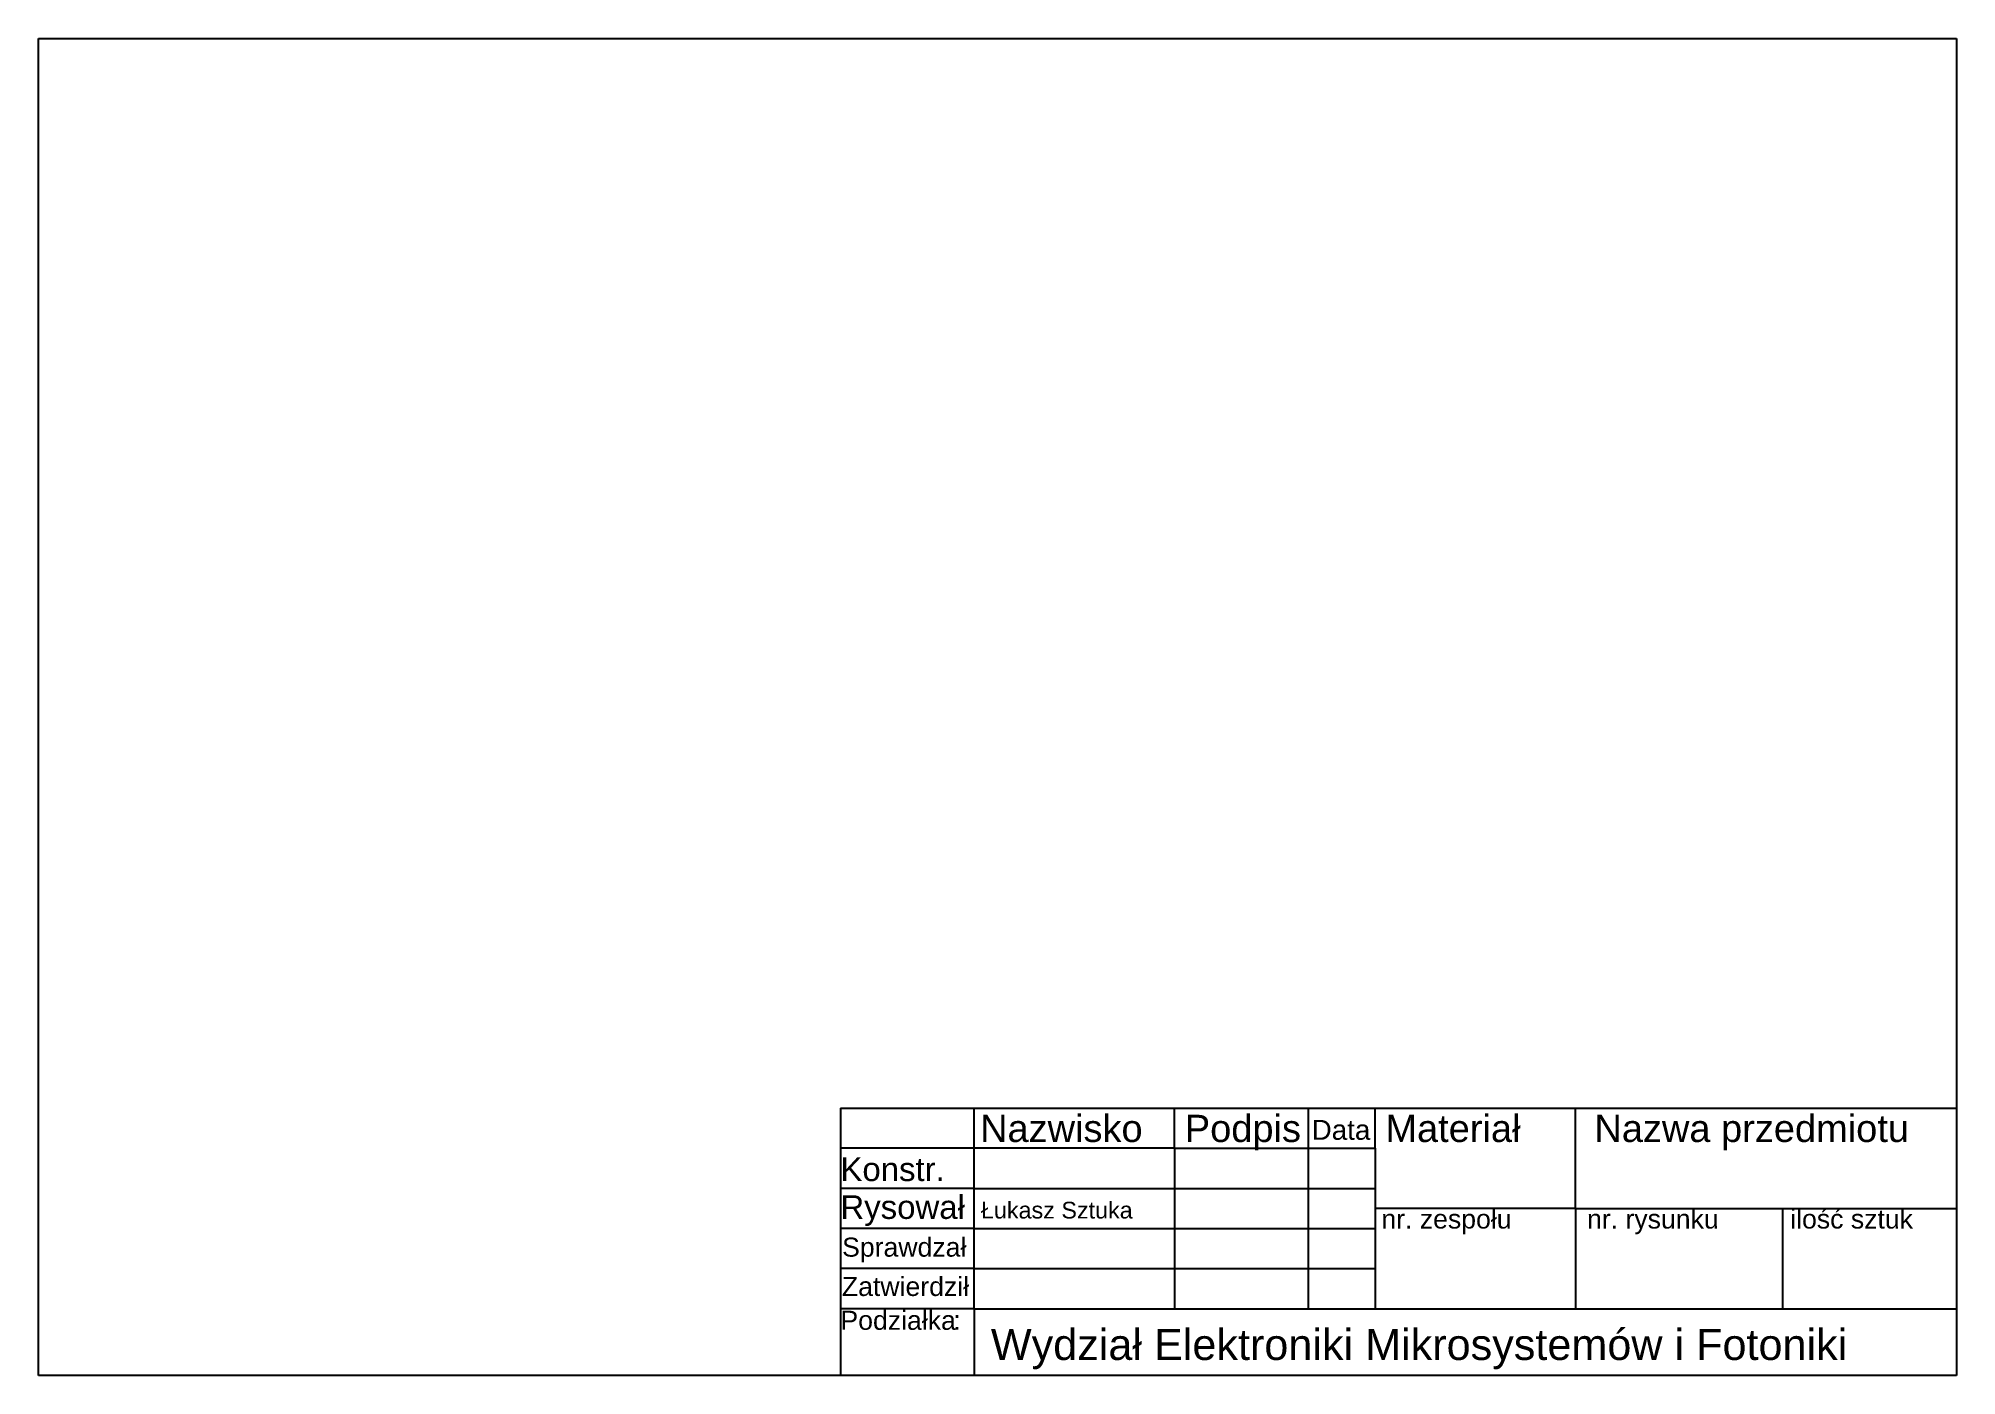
# Model space of a CAD drawing. Header units: millimetres. Extents: x 5 to 292, y 5 to 205.
import ezdxf

# ---------------------------------------------------------------- set-up
doc = ezdxf.new("R2010")
doc.units = ezdxf.units.MM
doc.styles.get("Standard").update_dxf_attribs({"font": 'arial.ttf'})

msp = doc.modelspace()

# ---------------------------------------------------------------- linework, layer by layer
for p, q in [((5, 5), (5, 205)), ((5, 205), (292, 205)), ((292, 205), (292, 5)), ((125, 45), (125, 5)), ((125, 45), (292, 45)), ((145, 15), (145, 45)), ((175, 39), (175, 45)), ((195, 45), (195, 15)), ((205, 39), (205, 45)), ((235, 30), (235, 45)), ((145, 39), (125, 39)), ((175, 39), (145, 39)), ((175, 39), (175, 15)), ((175, 39), (205, 39)), ((205, 39), (205, 15)), ((145, 33), (125, 33)), ((145, 33), (205, 33)), ((235, 30), (205, 30)), ((235, 30), (235, 15)), ((235, 30), (292, 30)), ((266.02, 15), (266.02, 30)), ((145, 27), (125, 27)), ((145, 27), (205, 27)), ((145, 21), (125, 21)), ((145, 21), (205, 21)), ((145, 15), (125, 15)), ((145, 15), (145, 5)), ((145, 15), (292, 15)), ((292, 5), (5, 5))]:
    msp.add_line(p, q)

# ---------------------------------------------------------------- texts
for s, height, p in [('Nazwisko    Podpis        Materiał       Nazwa przedmiotu', 4.0688, (145.89, 39.94)), ('Data', 2.978, (195.5, 40.27)), ('Konstr.', 3.528, (125, 34.1)), ('Rysował', 3.528, (125, 28.44)), ('nr. zespołu', 2.851, (205.93, 27)), ('nr. rysunku', 2.851, (236.7, 27)), ('ilość sztuk', 2.851, (267.1, 27)), ('Sprawdzał', 2.851, (125.25, 22.79)), ('Zatwierdził', 2.851, (125.22, 16.91)), ('Podziałka', 2.851, (125, 11.85)), (':', 2.85, (141.88, 11.86)), ('Wydział Elektroniki Mikrosystemów i Fotoniki', 4.6239, (147.51, 7.34))]:
    msp.add_text(s, height=height).set_placement(p)
at = {"insert": (146.02, 31), "char_height": 2.5, "attachment_point": 1}
msp.add_mtext('Łukasz Sztuka', dxfattribs=at)

doc.saveas('drawing.dxf')
